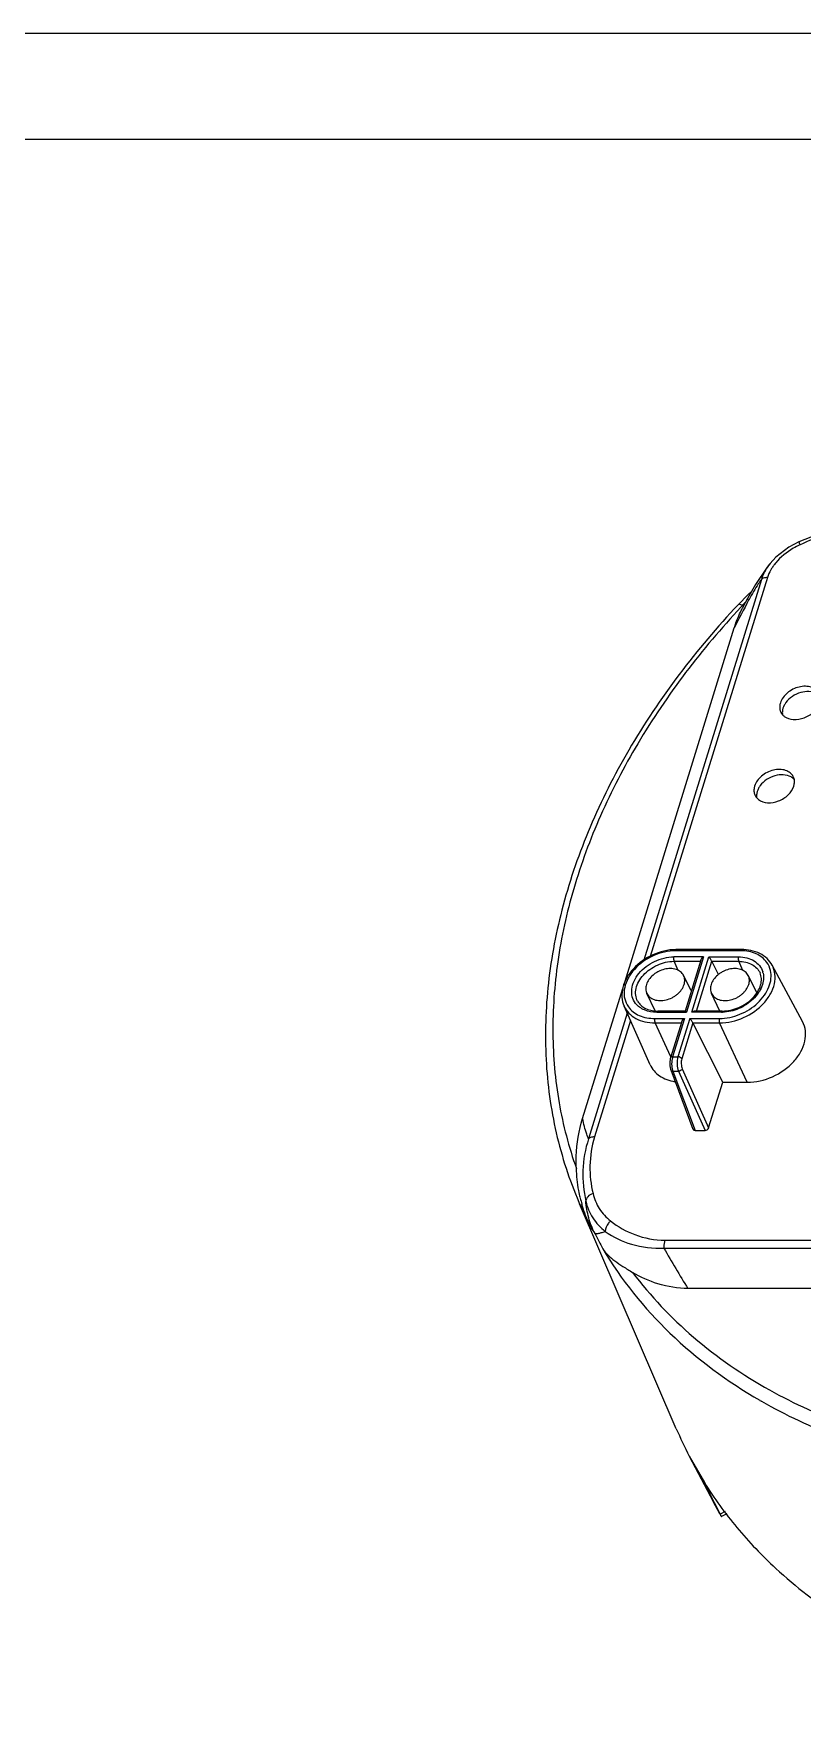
# Model space of a CAD drawing. Header units: inches. Extents: x -50 to 790, y -10 to 584.
# Drawn here: x 504.9 to 577.2, y 426.7 to 584 of the extents above; entities that cross this region are included whole.
import ezdxf

# ---------------------------------------------------------------- set-up
doc = ezdxf.new("R2010")
doc.units = ezdxf.units.IN
doc.header["$LTSCALE"] = 2
doc.header["$MEASUREMENT"] = 0
for name, color, linetype in [('1轮廓实线层', 7, 'Continuous'), ('2细线层', 4, 'Continuous'), ('图框层', 7, 'Continuous')]:
    doc.layers.add(name, color=color, linetype=linetype)

# ---------------------------------------------------------------- blocks, each defined once
blk = doc.blocks.new('ZwmFrameMain_A3^_^无分区图框^_^landscape')
at = {"layer": '1轮廓实线层'}
blk.add_line((390, 287), (0, 287), dxfattribs=at)
at = {"layer": '2细线层'}
blk.add_line((395, 292), (-25, 292), dxfattribs=at)
blk = doc.blocks.new('zw$D252')
at = {"color": 7, "linetype": 'Continuous'}
for p, q in [((26.39, 110.42), (24, 109.48)), ((23.04, 108.96), (21.84, 108.03)), ((24, 109.48), (23.04, 108.96)), ((21.01, 107.07), (19.92, 105.46)), ((21.29, 107.43), (21.01, 107.07)), ((21.84, 108.03), (21.28, 107.42)), ((21.29, 107.43), (21.28, 107.42)), ((20.47, 105.92), (9.39, 70.09)), ((21.03, 106.1), (10.01, 70.43)), ((19.92, 105.46), (19.17, 104.14)), ((19.23, 104.52), (18.27, 103.54)), ((19.17, 104.14), (18.73, 103.31)), ((19.17, 104.14), (19.17, 104.14)), ((19.56, 104.82), (19.23, 104.52)), ((18.69, 103.48), (18.53, 103.31)), ((18.69, 103.48), (18.54, 103.31)), ((7.51, 67.71), (17.92, 101.38)), ((18.49, 70.97), (12.41, 70.97)), ((18.58, 71.08), (12.5, 71.08)), ((15.02, 70.39), (12.23, 70.39)), ((12.64, 69.12), (12.25, 69.97)), ((12.25, 69.97), (14.73, 69.97)), ((14.76, 70.08), (13.28, 65.28)), ((15.02, 70.39), (13.41, 65.17)), ((13.91, 65.17), (15.52, 70.39)), ((14.37, 65.29), (15.81, 69.97)), ((15.52, 70.39), (18.31, 70.39)), ((16.43, 68.73), (15.81, 69.97)), ((15.81, 69.97), (18.33, 69.97)), ((18.72, 69.12), (18.33, 69.97)), ((24.34, 64.29), (21.48, 69.6)), ((13.87, 67.21), (13.15, 68.64)), ((20.04, 67.03), (19.22, 68.64)), ((3.64, 55.18), (7.42, 67.41)), ((10.46, 65.32), (9.69, 66.94)), ((16.56, 65.29), (15.77, 66.94)), ((7.85, 65.08), (4.2, 53.26)), ((10, 60.24), (7.55, 65.75)), ((10.44, 64.59), (13.23, 64.59)), ((10.62, 65.17), (13.41, 65.17)), ((13.28, 65.29), (10.71, 65.29)), ((13.23, 64.59), (12.11, 60.98)), ((13.73, 64.59), (12.61, 60.98)), ((13.73, 64.59), (16.52, 64.59)), ((16.7, 65.17), (13.91, 65.17)), ((16.79, 65.29), (14.22, 65.29)), ((8.15, 64.41), (4.76, 53.44)), ((11.94, 60.97), (10.46, 64.17)), ((10.46, 64.17), (12.93, 64.17)), ((12.97, 64.29), (11.92, 60.88)), ((14.02, 64.17), (12.98, 60.8)), ((16.83, 58.58), (14.02, 64.17)), ((14.02, 64.17), (16.53, 64.17)), ((19.14, 58.58), (16.53, 64.17)), ((11.89, 60.79), (11.84, 60.46)), ((11.84, 60.46), (11.85, 60.12)), ((11.85, 60.12), (11.91, 59.82)), ((11.92, 60.88), (11.89, 60.79)), ((11.91, 59.82), (11.93, 59.74)), ((11.92, 60.88), (11.92, 60.88)), ((12.11, 60.98), (12.61, 60.98)), ((13.02, 59.85), (15.5, 54.28)), ((11.93, 59.74), (11.93, 59.74)), ((11.93, 59.74), (14.03, 54.17)), ((12.13, 59.63), (14.23, 54.05)), ((12.13, 59.63), (12.67, 59.63)), ((12.67, 59.63), (15.16, 54.05)), ((15.5, 54.28), (16.83, 58.58)), ((16.83, 58.58), (19.14, 58.58)), ((14.23, 54.05), (15.16, 54.05)), ((3.29, 47.3), (4.43, 44.9)), ((12.45, 25.97), (3.36, 47.14)), ((11.29, 42.97), (99.96, 42.97)), ((11.38, 43.71), (100.05, 43.71)), ((27.84, 39.17), (13.56, 39.17)), ((13.68, 23.39), (15.1, 20.9)), ((13.68, 23.39), (15.92, 19.1)), ((15.08, 20.95), (15.03, 20.93)), ((15.03, 20.93), (15.06, 20.88)), ((16.54, 17.96), (15.92, 19.1)), ((17.07, 18.16), (16.59, 17.93)), ((17.22, 17.95), (16.7, 17.7))]:
    blk.add_line(p, q, dxfattribs=at)
for centre, radius, start, end in [((25.34, 104.51), 4.61, 144.2455, 146.3754), ((25.62, 104.3), 4.96, 140.0351, 144.2214), ((253.28, -20.02), 264.83, 152.0833, 152.7153), ((38.72, 93.66), 22.01, 151.8204, 152.0847), ((31.47, 96.61), 14.39, 152.28, 152.9208), ((37.75, 85.6), 26.14, 136.3103, 136.8282), ((37.86, 85.49), 26.29, 135.8771, 136.3108), ((23.54, 93.4), 1.11, 186.7369, 188.4255), ((21.12, 85.57), 1.11, 186.7369, 188.4255), ((12.5, 66.37), 4.71, 90.0024, 91.2226), ((18.49, 66.64), 4.33, 88.955, 90.001), ((18.9, 68.47), 1.77, 12.9264, 17.153), ((9.69, 66.93), 2.14, 209.6104, 215.496), ((10.71, 68.5), 3.21, 268.5989, 270.0018), ((16.7, 68.79), 3.62, 270.0044, 271.5955), ((14.6, 60.33), 2.58, 173.1897, 179.8975), ((14.64, 60.33), 2.62, 179.8344, 183.0183), ((16.33, 50.68), 13.25, 193.0663, 195.6073), ((11.49, 49.22), 8.29, 211.4524, 215.9204), ((96.75, 90.96), 103.1, 206.8712, 207.7809), ((92.48, 88.74), 93.2, 209.4132, 212.1348), ((43.91, 69.52), 47.2, 240.0349, 240.2411), ((47.08, 40.84), 37.68, 203.2495, 207.5817)]:
    blk.add_arc(centre, radius, start, end, dxfattribs=at)
for centre, major_axis, ratio, start_param, end_param in [((14.31, 54.28), (0.269, 0.134), 0.720862, 3.067697, 4.107535), ((15.23, 54.28), (0.269, 0.133), 0.72394, 4.112416, 5.68093), ((-274.61, 774.61), (-786.2, 1601.26), 0.045329, 2.03851, 2.040602)]:
    blk.add_ellipse(centre, major_axis=major_axis, ratio=ratio, start_param=start_param, end_param=end_param, dxfattribs=at)
for points, knots in [([(28.99, 110.7), (28.15, 110.58), (26.49, 110.18), (24.9, 109.55), (24.12, 109.19)], [0, 0, 0, 0, 0.494932, 1, 1, 1, 1]), ([(24.12, 109.19), (23.89, 109.09), (23.04, 108.65), (22.27, 108.03), (21.82, 107.49)], [0, 0, 0, 0, 0.256079, 1, 1, 1, 1]), ([(24.12, 109.19), (24.1, 109.23), (24.07, 109.3), (24.03, 109.39), (24.02, 109.43), (24.01, 109.46), (24, 109.47), (24, 109.48), (24, 109.48)], [0, 0, 0, 0, 0.421718, 0.737398, 0.85037, 0.932082, 0.981854, 1, 1, 1, 1]), ([(21.28, 107.42), (21.19, 107.31), (20.85, 106.85), (20.59, 106.33), (20.47, 105.92)], [0, 0, 0, 0, 0.263503, 1, 1, 1, 1]), ([(21.5, 107.06), (21.45, 106.98), (21.26, 106.68), (21.11, 106.36), (21.03, 106.1)], [0, 0, 0, 0, 0.25897, 1, 1, 1, 1]), ([(20.47, 105.92), (20.37, 105.79), (19.95, 105.18), (19.58, 104.55), (19.32, 104.05)], [0, 0, 0, 0, 0.231804, 1, 1, 1, 1]), ([(21.03, 106.1), (20.97, 106.1), (20.78, 106.09), (20.57, 106.02), (20.47, 105.92)], [0, 0, 0, 0, 0.291278, 1, 1, 1, 1]), ([(19.27, 103.96), (19.24, 104), (19.19, 104.04), (19.16, 104.12), (19.17, 104.14)], [0, 0, 0, 0, 0.667754, 1, 1, 1, 1]), ([(18.27, 103.54), (14.36, 99.38), (9.2, 92.62), (4.23, 82.77), (1.66, 75.4), (0.24, 68.03), (0, 60.79), (0.95, 53.81), (2.39, 49.4), (3.29, 47.3)], [0, 0, 0, 0, 0.278481, 0.410313, 0.536782, 0.65814, 0.775044, 0.88854, 1, 1, 1, 1]), ([(18.53, 103.31), (14.87, 99.39), (10.01, 93.04), (5.23, 83.84), (2.68, 76.94), (1.15, 70.05), (0.67, 63.26), (1.24, 56.68), (2.34, 52.48), (3.06, 50.47)], [0, 0, 0, 0, 0.278592, 0.410626, 0.537363, 0.658965, 0.775954, 0.889225, 1, 1, 1, 1]), ([(17.92, 101.38), (17.96, 101.53), (18.17, 102.14), (18.44, 102.73), (18.66, 103.17)], [0, 0, 0, 0, 0.244739, 1, 1, 1, 1]), ([(18.45, 103.57), (18.43, 103.58), (18.37, 103.59), (18.3, 103.58), (18.27, 103.54)], [0, 0, 0, 0, 0.317176, 1, 1, 1, 1]), ([(18.69, 103.48), (18.67, 103.49), (18.59, 103.53), (18.51, 103.56), (18.45, 103.57)], [0, 0, 0, 0, 0.28323, 1, 1, 1, 1]), ([(25.89, 95.18), (25.82, 95.32), (25.61, 95.58), (25.15, 95.81), (24.6, 95.89), (23.79, 95.79), (22.88, 95.33), (22.36, 94.66), (22.25, 94.3)], [0, 0, 0, 0, 0.102642, 0.213538, 0.336553, 0.470462, 0.748194, 1, 1, 1, 1]), ([(25.68, 95.16), (25.24, 95.42), (24.34, 95.41), (23.37, 94.96), (22.94, 94.56), (22.77, 94.34)], [0, 0, 0, 0, 0.472282, 0.741256, 1, 1, 1, 1]), ([(22.25, 94.3), (22.24, 94.25), (22.19, 94.07), (22.18, 93.87), (22.2, 93.73)], [0, 0, 0, 0, 0.260902, 1, 1, 1, 1]), ([(22.3, 93.42), (22.35, 93.31), (22.46, 93.17), (22.59, 93.06), (22.62, 93.03)], [0, 0, 0, 0, 0.743561, 1, 1, 1, 1]), ([(22.5, 93.8), (22.48, 93.76), (22.44, 93.59), (22.43, 93.4), (22.44, 93.27)], [0, 0, 0, 0, 0.259915, 1, 1, 1, 1]), ([(22.62, 94.1), (22.61, 94.08), (22.56, 93.98), (22.52, 93.88), (22.5, 93.8)], [0, 0, 0, 0, 0.256555, 1, 1, 1, 1]), ([(22.62, 93.03), (22.86, 92.85), (23.52, 92.66), (24.36, 92.82), (25, 93.13), (25.54, 93.56), (25.84, 93.99), (25.94, 94.3)], [0, 0, 0, 0, 0.224243, 0.485582, 0.622593, 0.756946, 1, 1, 1, 1]), ([(23.47, 87.35), (23.4, 87.49), (23.19, 87.75), (22.73, 87.98), (22.18, 88.06), (21.37, 87.96), (20.45, 87.5), (19.94, 86.83), (19.83, 86.47)], [0, 0, 0, 0, 0.102642, 0.213538, 0.336553, 0.470462, 0.748194, 1, 1, 1, 1]), ([(23.26, 87.33), (22.82, 87.58), (21.92, 87.58), (20.95, 87.12), (20.52, 86.73), (20.35, 86.51)], [0, 0, 0, 0, 0.472282, 0.741256, 1, 1, 1, 1]), ([(23.56, 87.08), (23.54, 87.1), (23.45, 87.2), (23.34, 87.28), (23.26, 87.33)], [0, 0, 0, 0, 0.244632, 1, 1, 1, 1]), ([(23.52, 86.47), (23.53, 86.51), (23.57, 86.67), (23.58, 86.83), (23.58, 86.95)], [0, 0, 0, 0, 0.259064, 1, 1, 1, 1]), ([(19.83, 86.47), (19.82, 86.42), (19.77, 86.23), (19.76, 86.03), (19.78, 85.89)], [0, 0, 0, 0, 0.260902, 1, 1, 1, 1]), ([(19.88, 85.59), (19.93, 85.48), (20.04, 85.34), (20.17, 85.23), (20.2, 85.2)], [0, 0, 0, 0, 0.743561, 1, 1, 1, 1]), ([(20.08, 85.97), (20.06, 85.93), (20.02, 85.75), (20.01, 85.57), (20.02, 85.44)], [0, 0, 0, 0, 0.259915, 1, 1, 1, 1]), ([(20.2, 86.27), (20.19, 86.24), (20.14, 86.15), (20.1, 86.05), (20.08, 85.97)], [0, 0, 0, 0, 0.256555, 1, 1, 1, 1]), ([(20.2, 85.2), (20.44, 85.02), (21.1, 84.82), (21.94, 84.98), (22.58, 85.3), (23.12, 85.72), (23.42, 86.16), (23.52, 86.47)], [0, 0, 0, 0, 0.224243, 0.485582, 0.622593, 0.756946, 1, 1, 1, 1]), ([(12.4, 71.08), (11.66, 71.07), (10.18, 70.7), (8.64, 69.62), (7.78, 68.47), (7.39, 67.55), (7.29, 66.62), (7.43, 66.02), (7.55, 65.75)], [0, 0, 0, 0, 0.267409, 0.537217, 0.66431, 0.783007, 0.893932, 1, 1, 1, 1]), ([(12.41, 70.97), (11.69, 70.97), (10.23, 70.62), (8.72, 69.55), (7.9, 68.42), (7.56, 67.54), (7.51, 66.65), (7.7, 66.11), (7.83, 65.87)], [0, 0, 0, 0, 0.271523, 0.546211, 0.673855, 0.790948, 0.898245, 1, 1, 1, 1]), ([(12.41, 70.97), (12.42, 70.99), (12.43, 71.03), (12.47, 71.08), (12.5, 71.08)], [0, 0, 0, 0, 0.340797, 1, 1, 1, 1]), ([(18.49, 70.97), (18.49, 70.99), (18.51, 71.03), (18.55, 71.08), (18.58, 71.08)], [0, 0, 0, 0, 0.340797, 1, 1, 1, 1]), ([(20.98, 69.87), (20.73, 70.22), (19.97, 70.8), (19.05, 70.96), (18.57, 70.97)], [0, 0, 0, 0, 0.467283, 1, 1, 1, 1]), ([(21.48, 69.6), (21.35, 69.83), (21.02, 70.27), (20.07, 70.91), (19.18, 71.08), (18.58, 71.08)], [0, 0, 0, 0, 0.23277, 0.474392, 1, 1, 1, 1]), ([(8.63, 66.01), (8.49, 66.19), (8.27, 66.63), (8.23, 67.37), (8.46, 68.14), (9.1, 69.13), (10.36, 70.07), (11.61, 70.39), (12.23, 70.39)], [0, 0, 0, 0, 0.102258, 0.208181, 0.32353, 0.450148, 0.725757, 1, 1, 1, 1]), ([(8.82, 66.21), (8.73, 66.39), (8.6, 66.79), (8.65, 67.45), (8.91, 68.1), (9.52, 68.93), (10.63, 69.71), (11.71, 69.97), (12.25, 69.97)], [0, 0, 0, 0, 0.10175, 0.209292, 0.32665, 0.454427, 0.72891, 1, 1, 1, 1]), ([(13.15, 68.64), (13.11, 68.7), (13.03, 68.83), (12.87, 68.99), (12.67, 69.12), (12.35, 69.25), (11.9, 69.31), (11.33, 69.24), (10.86, 69.06), (10.51, 68.86), (10.2, 68.62), (9.88, 68.28), (9.7, 67.95), (9.65, 67.78)], [0, 0, 0, 0, 0.05076, 0.10271, 0.156789, 0.21363, 0.33611, 0.469317, 0.608471, 0.678399, 0.747379, 0.879273, 1, 1, 1, 1]), ([(12.23, 70.39), (12.21, 70.32), (12.2, 70.17), (12.22, 70.03), (12.25, 69.97)], [0, 0, 0, 0, 0.517109, 1, 1, 1, 1]), ([(14.76, 70.08), (14.78, 70.14), (14.86, 70.26), (14.96, 70.35), (15.02, 70.39)], [0, 0, 0, 0, 0.485983, 1, 1, 1, 1]), ([(15.81, 69.97), (15.77, 70.05), (15.68, 70.19), (15.57, 70.33), (15.52, 70.39)], [0, 0, 0, 0, 0.520829, 1, 1, 1, 1]), ([(19.22, 68.64), (19.19, 68.7), (19.11, 68.83), (18.95, 68.99), (18.75, 69.12), (18.43, 69.25), (17.98, 69.31), (17.4, 69.24), (16.94, 69.06), (16.59, 68.86), (16.28, 68.62), (15.95, 68.28), (15.78, 67.95), (15.73, 67.78)], [0, 0, 0, 0, 0.05076, 0.10271, 0.156789, 0.21363, 0.33611, 0.469317, 0.608471, 0.678399, 0.747379, 0.879273, 1, 1, 1, 1]), ([(16.53, 64.17), (17.3, 64.17), (18.86, 64.54), (20.47, 65.67), (21.36, 66.87), (21.73, 67.82), (21.8, 68.76), (21.62, 69.35), (21.48, 69.6)], [0, 0, 0, 0, 0.271078, 0.545575, 0.673356, 0.790713, 0.898253, 1, 1, 1, 1]), ([(18.31, 70.39), (18.29, 70.32), (18.28, 70.17), (18.3, 70.03), (18.33, 69.97)], [0, 0, 0, 0, 0.517109, 1, 1, 1, 1]), ([(18.31, 70.39), (18.58, 70.39), (19.09, 70.33), (19.78, 70.05), (20.31, 69.6), (20.53, 69.2), (20.59, 68.99)], [0, 0, 0, 0, 0.279683, 0.535822, 0.772202, 1, 1, 1, 1]), ([(18.33, 69.97), (18.55, 69.97), (18.98, 69.93), (19.57, 69.71), (20.05, 69.36), (20.26, 69.05), (20.34, 68.88)], [0, 0, 0, 0, 0.278344, 0.535337, 0.773034, 1, 1, 1, 1]), ([(9.65, 67.78), (9.63, 67.71), (9.6, 67.56), (9.59, 67.35), (9.62, 67.14), (9.66, 67.01), (9.69, 66.94)], [0, 0, 0, 0, 0.264294, 0.517054, 0.760951, 1, 1, 1, 1]), ([(9.69, 66.94), (9.72, 66.88), (9.8, 66.75), (9.96, 66.58), (10.16, 66.45), (10.47, 66.32), (10.93, 66.25), (11.51, 66.32), (11.98, 66.49), (12.33, 66.7), (12.57, 66.88), (12.78, 67.08), (13.02, 67.37), (13.14, 67.61), (13.2, 67.78)], [0, 0, 0, 0, 0.050752, 0.102589, 0.156489, 0.213129, 0.335261, 0.468326, 0.607556, 0.677584, 0.746685, 0.814078, 0.879099, 1, 1, 1, 1]), ([(13.2, 67.78), (13.22, 67.85), (13.25, 68), (13.26, 68.23), (13.23, 68.44), (13.18, 68.58), (13.15, 68.64)], [0, 0, 0, 0, 0.264491, 0.517134, 0.760861, 1, 1, 1, 1]), ([(15.73, 67.78), (15.71, 67.71), (15.68, 67.56), (15.67, 67.35), (15.7, 67.14), (15.74, 67.01), (15.77, 66.94)], [0, 0, 0, 0, 0.264294, 0.517054, 0.760951, 1, 1, 1, 1]), ([(15.77, 66.94), (15.8, 66.88), (15.88, 66.75), (16.04, 66.58), (16.24, 66.45), (16.55, 66.32), (17.01, 66.25), (17.59, 66.32), (18.06, 66.49), (18.41, 66.7), (18.65, 66.88), (18.86, 67.08), (19.1, 67.37), (19.22, 67.61), (19.27, 67.78)], [0, 0, 0, 0, 0.050752, 0.102589, 0.156489, 0.213129, 0.335261, 0.468326, 0.607556, 0.677584, 0.746685, 0.814078, 0.879099, 1, 1, 1, 1]), ([(16.52, 64.59), (17.17, 64.59), (18.5, 64.88), (19.91, 65.77), (20.77, 66.74), (21.2, 67.52), (21.41, 68.32), (21.38, 68.86), (21.32, 69.11)], [0, 0, 0, 0, 0.265376, 0.536911, 0.665879, 0.786152, 0.896973, 1, 1, 1, 1]), ([(16.79, 65.29), (17.32, 65.29), (18.39, 65.54), (19.51, 66.29), (20.14, 67.09), (20.42, 67.71), (20.5, 68.33), (20.41, 68.71), (20.34, 68.88)], [0, 0, 0, 0, 0.274437, 0.554122, 0.683634, 0.800747, 0.905025, 1, 1, 1, 1]), ([(20.63, 68.87), (20.67, 68.67), (20.69, 68.24), (20.53, 67.59), (20.19, 66.96), (19.52, 66.18), (18.39, 65.44), (17.33, 65.19), (16.8, 65.17)], [0, 0, 0, 0, 0.102991, 0.213603, 0.333505, 0.46205, 0.733277, 1, 1, 1, 1]), ([(19.27, 67.78), (19.3, 67.85), (19.33, 68), (19.34, 68.23), (19.31, 68.44), (19.26, 68.58), (19.22, 68.64)], [0, 0, 0, 0, 0.264491, 0.517134, 0.760861, 1, 1, 1, 1]), ([(8.82, 66.21), (8.9, 66.08), (9.1, 65.82), (9.68, 65.41), (10.25, 65.3), (10.63, 65.29)], [0, 0, 0, 0, 0.21961, 0.456078, 1, 1, 1, 1]), ([(7.55, 65.75), (7.66, 65.51), (7.97, 65.05), (8.65, 64.55), (9.51, 64.24), (10.13, 64.17), (10.46, 64.17)], [0, 0, 0, 0, 0.226958, 0.464684, 0.721601, 1, 1, 1, 1]), ([(7.95, 65.69), (8.07, 65.51), (8.38, 65.19), (9.2, 64.71), (9.94, 64.59), (10.44, 64.59)], [0, 0, 0, 0, 0.227974, 0.468653, 1, 1, 1, 1]), ([(10.62, 65.17), (10.23, 65.17), (9.47, 65.29), (8.84, 65.74), (8.63, 66.01)], [0, 0, 0, 0, 0.532701, 1, 1, 1, 1]), ([(10.44, 64.59), (10.42, 64.52), (10.41, 64.38), (10.43, 64.24), (10.46, 64.17)], [0, 0, 0, 0, 0.517109, 1, 1, 1, 1]), ([(10.62, 65.17), (10.62, 65.19), (10.64, 65.23), (10.68, 65.29), (10.71, 65.29)], [0, 0, 0, 0, 0.340797, 1, 1, 1, 1]), ([(12.97, 64.29), (12.99, 64.35), (13.07, 64.46), (13.17, 64.55), (13.23, 64.59)], [0, 0, 0, 0, 0.485983, 1, 1, 1, 1]), ([(13.28, 65.29), (13.29, 65.29), (13.31, 65.27), (13.35, 65.24), (13.38, 65.2), (13.41, 65.17)], [0, 0, 0, 0, 0.12717, 0.346798, 1, 1, 1, 1]), ([(14.02, 64.17), (13.98, 64.25), (13.89, 64.39), (13.78, 64.53), (13.73, 64.59)], [0, 0, 0, 0, 0.520829, 1, 1, 1, 1]), ([(14.22, 65.29), (14.19, 65.29), (14.08, 65.27), (13.98, 65.22), (13.91, 65.17)], [0, 0, 0, 0, 0.231664, 1, 1, 1, 1]), ([(16.52, 64.59), (16.5, 64.52), (16.48, 64.38), (16.51, 64.24), (16.53, 64.17)], [0, 0, 0, 0, 0.517109, 1, 1, 1, 1]), ([(16.7, 65.17), (16.7, 65.19), (16.72, 65.23), (16.76, 65.29), (16.79, 65.29)], [0, 0, 0, 0, 0.340797, 1, 1, 1, 1]), ([(19.14, 58.58), (19.95, 58.58), (21.58, 58.97), (23.28, 60.16), (24.21, 61.42), (24.6, 62.42), (24.67, 63.41), (24.48, 64.02), (24.34, 64.29)], [0, 0, 0, 0, 0.271081, 0.545577, 0.673353, 0.790715, 0.898251, 1, 1, 1, 1]), ([(10, 60.24), (10.09, 60.03), (10.34, 59.64), (11.08, 58.98), (11.81, 58.72), (12.32, 58.64)], [0, 0, 0, 0, 0.233593, 0.474651, 1, 1, 1, 1]), ([(12.11, 60.98), (12.09, 60.98), (12.02, 60.97), (11.93, 60.93), (11.92, 60.88)], [0, 0, 0, 0, 0.311415, 1, 1, 1, 1]), ([(12.03, 60.19), (12.03, 60.15), (12.04, 60), (12.07, 59.85), (12.1, 59.74)], [0, 0, 0, 0, 0.265875, 1, 1, 1, 1]), ([(12.11, 60.98), (12.1, 60.95), (12.07, 60.84), (12.05, 60.73), (12.04, 60.64)], [0, 0, 0, 0, 0.233834, 1, 1, 1, 1]), ([(12.61, 60.98), (12.54, 60.76), (12.51, 60.29), (12.58, 59.83), (12.67, 59.63)], [0, 0, 0, 0, 0.510531, 1, 1, 1, 1]), ([(12.98, 60.8), (12.95, 60.85), (12.83, 60.94), (12.69, 60.98), (12.61, 60.98)], [0, 0, 0, 0, 0.464247, 1, 1, 1, 1]), ([(13.02, 59.85), (13.01, 59.82), (12.93, 59.7), (12.78, 59.63), (12.67, 59.63)], [0, 0, 0, 0, 0.227849, 1, 1, 1, 1]), ([(12.98, 60.8), (12.93, 60.64), (12.9, 60.32), (12.96, 60), (13.02, 59.85)], [0, 0, 0, 0, 0.510131, 1, 1, 1, 1]), ([(12.13, 59.63), (12.09, 59.63), (12.01, 59.65), (11.95, 59.71), (11.93, 59.74)], [0, 0, 0, 0, 0.547445, 1, 1, 1, 1]), ([(3.06, 50.47), (3.04, 50.86), (3.03, 52.44), (3.29, 54.04), (3.64, 55.18)], [0, 0, 0, 0, 0.242764, 1, 1, 1, 1]), ([(4.2, 53.26), (4.14, 53.4), (3.9, 54.03), (3.74, 54.68), (3.64, 55.18)], [0, 0, 0, 0, 0.232049, 1, 1, 1, 1]), ([(4.2, 53.26), (3.88, 52.3), (3.54, 50.32), (3.73, 48.33), (3.94, 47.39)], [0, 0, 0, 0, 0.512939, 1, 1, 1, 1]), ([(4.76, 53.44), (4.7, 53.44), (4.5, 53.43), (4.29, 53.36), (4.2, 53.26)], [0, 0, 0, 0, 0.291279, 1, 1, 1, 1]), ([(4.76, 53.44), (4.49, 52.56), (4.22, 50.76), (4.42, 48.96), (4.62, 48.11)], [0, 0, 0, 0, 0.513942, 1, 1, 1, 1]), ([(3.43, 47.69), (3.37, 47.92), (3.18, 48.84), (3.09, 49.78), (3.06, 50.47)], [0, 0, 0, 0, 0.258587, 1, 1, 1, 1]), ([(4.62, 48.11), (4.44, 48.05), (4.13, 47.88), (3.95, 47.55), (3.94, 47.39)], [0, 0, 0, 0, 0.552295, 1, 1, 1, 1]), ([(4.78, 44.36), (4.55, 44.83), (4.17, 45.82), (3.98, 46.87), (3.94, 47.39)], [0, 0, 0, 0, 0.499921, 1, 1, 1, 1]), ([(3.94, 47.39), (4.07, 46.84), (4.52, 45.75), (5.32, 44.9), (5.78, 44.54)], [0, 0, 0, 0, 0.496052, 1, 1, 1, 1]), ([(4.62, 48.11), (4.74, 47.61), (5.14, 46.63), (5.86, 45.85), (6.28, 45.53)], [0, 0, 0, 0, 0.495477, 1, 1, 1, 1]), ([(4.43, 44.9), (4.34, 45.07), (4, 45.79), (3.73, 46.54), (3.57, 47.12)], [0, 0, 0, 0, 0.252073, 1, 1, 1, 1]), ([(4.78, 44.36), (4.82, 44.34), (4.93, 44.33), (5.14, 44.36), (5.43, 44.43), (5.65, 44.5), (5.78, 44.54)], [0, 0, 0, 0, 0.119839, 0.325949, 0.619132, 1, 1, 1, 1]), ([(6.28, 45.53), (6.2, 45.46), (5.94, 45.19), (5.77, 44.81), (5.78, 44.54)], [0, 0, 0, 0, 0.265548, 1, 1, 1, 1]), ([(5.78, 44.54), (6.52, 44.01), (8.3, 43.15), (10.27, 42.92), (11.29, 42.97)], [0, 0, 0, 0, 0.469832, 1, 1, 1, 1]), ([(6.28, 45.53), (6.96, 44.99), (8.57, 44.07), (10.42, 43.71), (11.38, 43.71)], [0, 0, 0, 0, 0.475384, 1, 1, 1, 1]), ([(5.54, 42.9), (7.27, 40), (11.66, 34.54), (17.28, 30.4), (20.33, 28.64)], [0, 0, 0, 0, 0.489732, 1, 1, 1, 1]), ([(5.54, 42.9), (5.83, 42.46), (6.47, 41.88), (7.47, 41.22), (8.04, 40.87), (8.34, 40.68)], [0, 0, 0, 0, 0.443595, 0.705721, 1, 1, 1, 1]), ([(11.38, 43.71), (11.36, 43.66), (11.3, 43.42), (11.29, 43.16), (11.29, 42.97)], [0, 0, 0, 0, 0.228733, 1, 1, 1, 1]), ([(8.34, 40.68), (10.02, 38.46), (13.97, 34.29), (18.7, 31.04), (21.23, 29.62)], [0, 0, 0, 0, 0.490337, 1, 1, 1, 1]), ([(13.56, 39.17), (12.61, 39.17), (10.77, 39.46), (9.09, 40.23), (8.34, 40.68)], [0, 0, 0, 0, 0.521329, 1, 1, 1, 1]), ([(21.23, 29.62), (23.58, 28.31), (28.62, 26.03), (36.79, 23.75), (45.58, 22.57), (58.07, 22.5), (74.15, 25.29), (86.4, 30.2), (92.3, 33.29)], [0, 0, 0, 0, 0.109123, 0.223539, 0.343337, 0.468185, 0.72962, 1, 1, 1, 1]), ([(20.48, 28.55), (22.76, 27.25), (27.66, 24.96), (35.61, 22.62), (44.16, 21.31), (56.34, 20.99), (72.09, 23.32), (84.2, 27.77), (90.07, 30.61)], [0, 0, 0, 0, 0.109261, 0.223638, 0.343258, 0.46786, 0.728994, 1, 1, 1, 1]), ([(14.95, 21.1), (14.94, 21.12), (14.94, 21.13), (14.92, 21.16), (14.93, 21.16)], [0, 0, 0, 0, 0.740449, 1, 1, 1, 1]), ([(14.93, 21.16), (14.93, 21.16), (14.93, 21.15), (14.94, 21.14), (14.96, 21.12), (14.99, 21.08), (15.04, 21), (15.08, 20.94), (15.1, 20.9)], [0, 0, 0, 0, 0.019758, 0.070288, 0.152286, 0.26531, 0.580413, 1, 1, 1, 1]), ([(15.03, 20.93), (15.02, 20.95), (14.99, 21), (14.97, 21.06), (14.95, 21.1)], [0, 0, 0, 0, 0.308129, 1, 1, 1, 1]), ([(15.1, 20.9), (16.02, 19.42), (18.09, 16.57), (20.52, 14.02), (21.82, 12.82)], [0, 0, 0, 0, 0.496241, 1, 1, 1, 1]), ([(16.54, 17.96), (16.56, 17.92), (16.6, 17.86), (16.65, 17.78), (16.67, 17.74), (16.69, 17.71), (16.7, 17.7), (16.7, 17.69), (16.7, 17.7)], [0, 0, 0, 0, 0.421011, 0.736714, 0.849725, 0.931487, 0.981494, 1, 1, 1, 1]), ([(16.7, 17.7), (16.7, 17.7), (16.7, 17.7), (16.7, 17.72), (16.67, 17.77), (16.64, 17.84), (16.61, 17.89), (16.59, 17.93)], [0, 0, 0, 0, 0.018136, 0.067194, 0.260269, 0.575711, 1, 1, 1, 1]), ([(21.82, 12.82), (23.7, 11.08), (27.89, 7.88), (35.03, 4.14), (43, 1.43), (48.65, 0.36), (51.56, 0)], [0, 0, 0, 0, 0.233907, 0.477636, 0.732805, 1, 1, 1, 1])]:
    blk.add_open_spline(points, degree=3, knots=knots, dxfattribs=at)
for points in [[(22.2, 93.73), (22.22, 93.62), (22.25, 93.52), (22.3, 93.42)], [(22.77, 94.34), (22.72, 94.26), (22.67, 94.18), (22.62, 94.1)], [(23.58, 86.95), (23.57, 87.09), (23.53, 87.23), (23.47, 87.35)], [(19.78, 85.89), (19.8, 85.79), (19.83, 85.68), (19.88, 85.59)], [(20.35, 86.51), (20.3, 86.43), (20.25, 86.35), (20.2, 86.27)], [(21.32, 69.11), (21.26, 69.38), (21.14, 69.64), (20.98, 69.87)], [(12.1, 59.74), (12.11, 59.7), (12.12, 59.67), (12.13, 59.63)]]:
    blk.add_open_spline(points, degree=3, dxfattribs=at)

msp = doc.modelspace()

# ---------------------------------------------------------------- block references
msp.add_blockref('zw$D252', (552.89, 426.67))
at = {"layer": '图框层', "xscale": 2, "yscale": 2, "zscale": 2}
msp.add_blockref('ZwmFrameMain_A3^_^无分区图框^_^landscape', (0, 0), dxfattribs=at)

doc.saveas('drawing.dxf')
